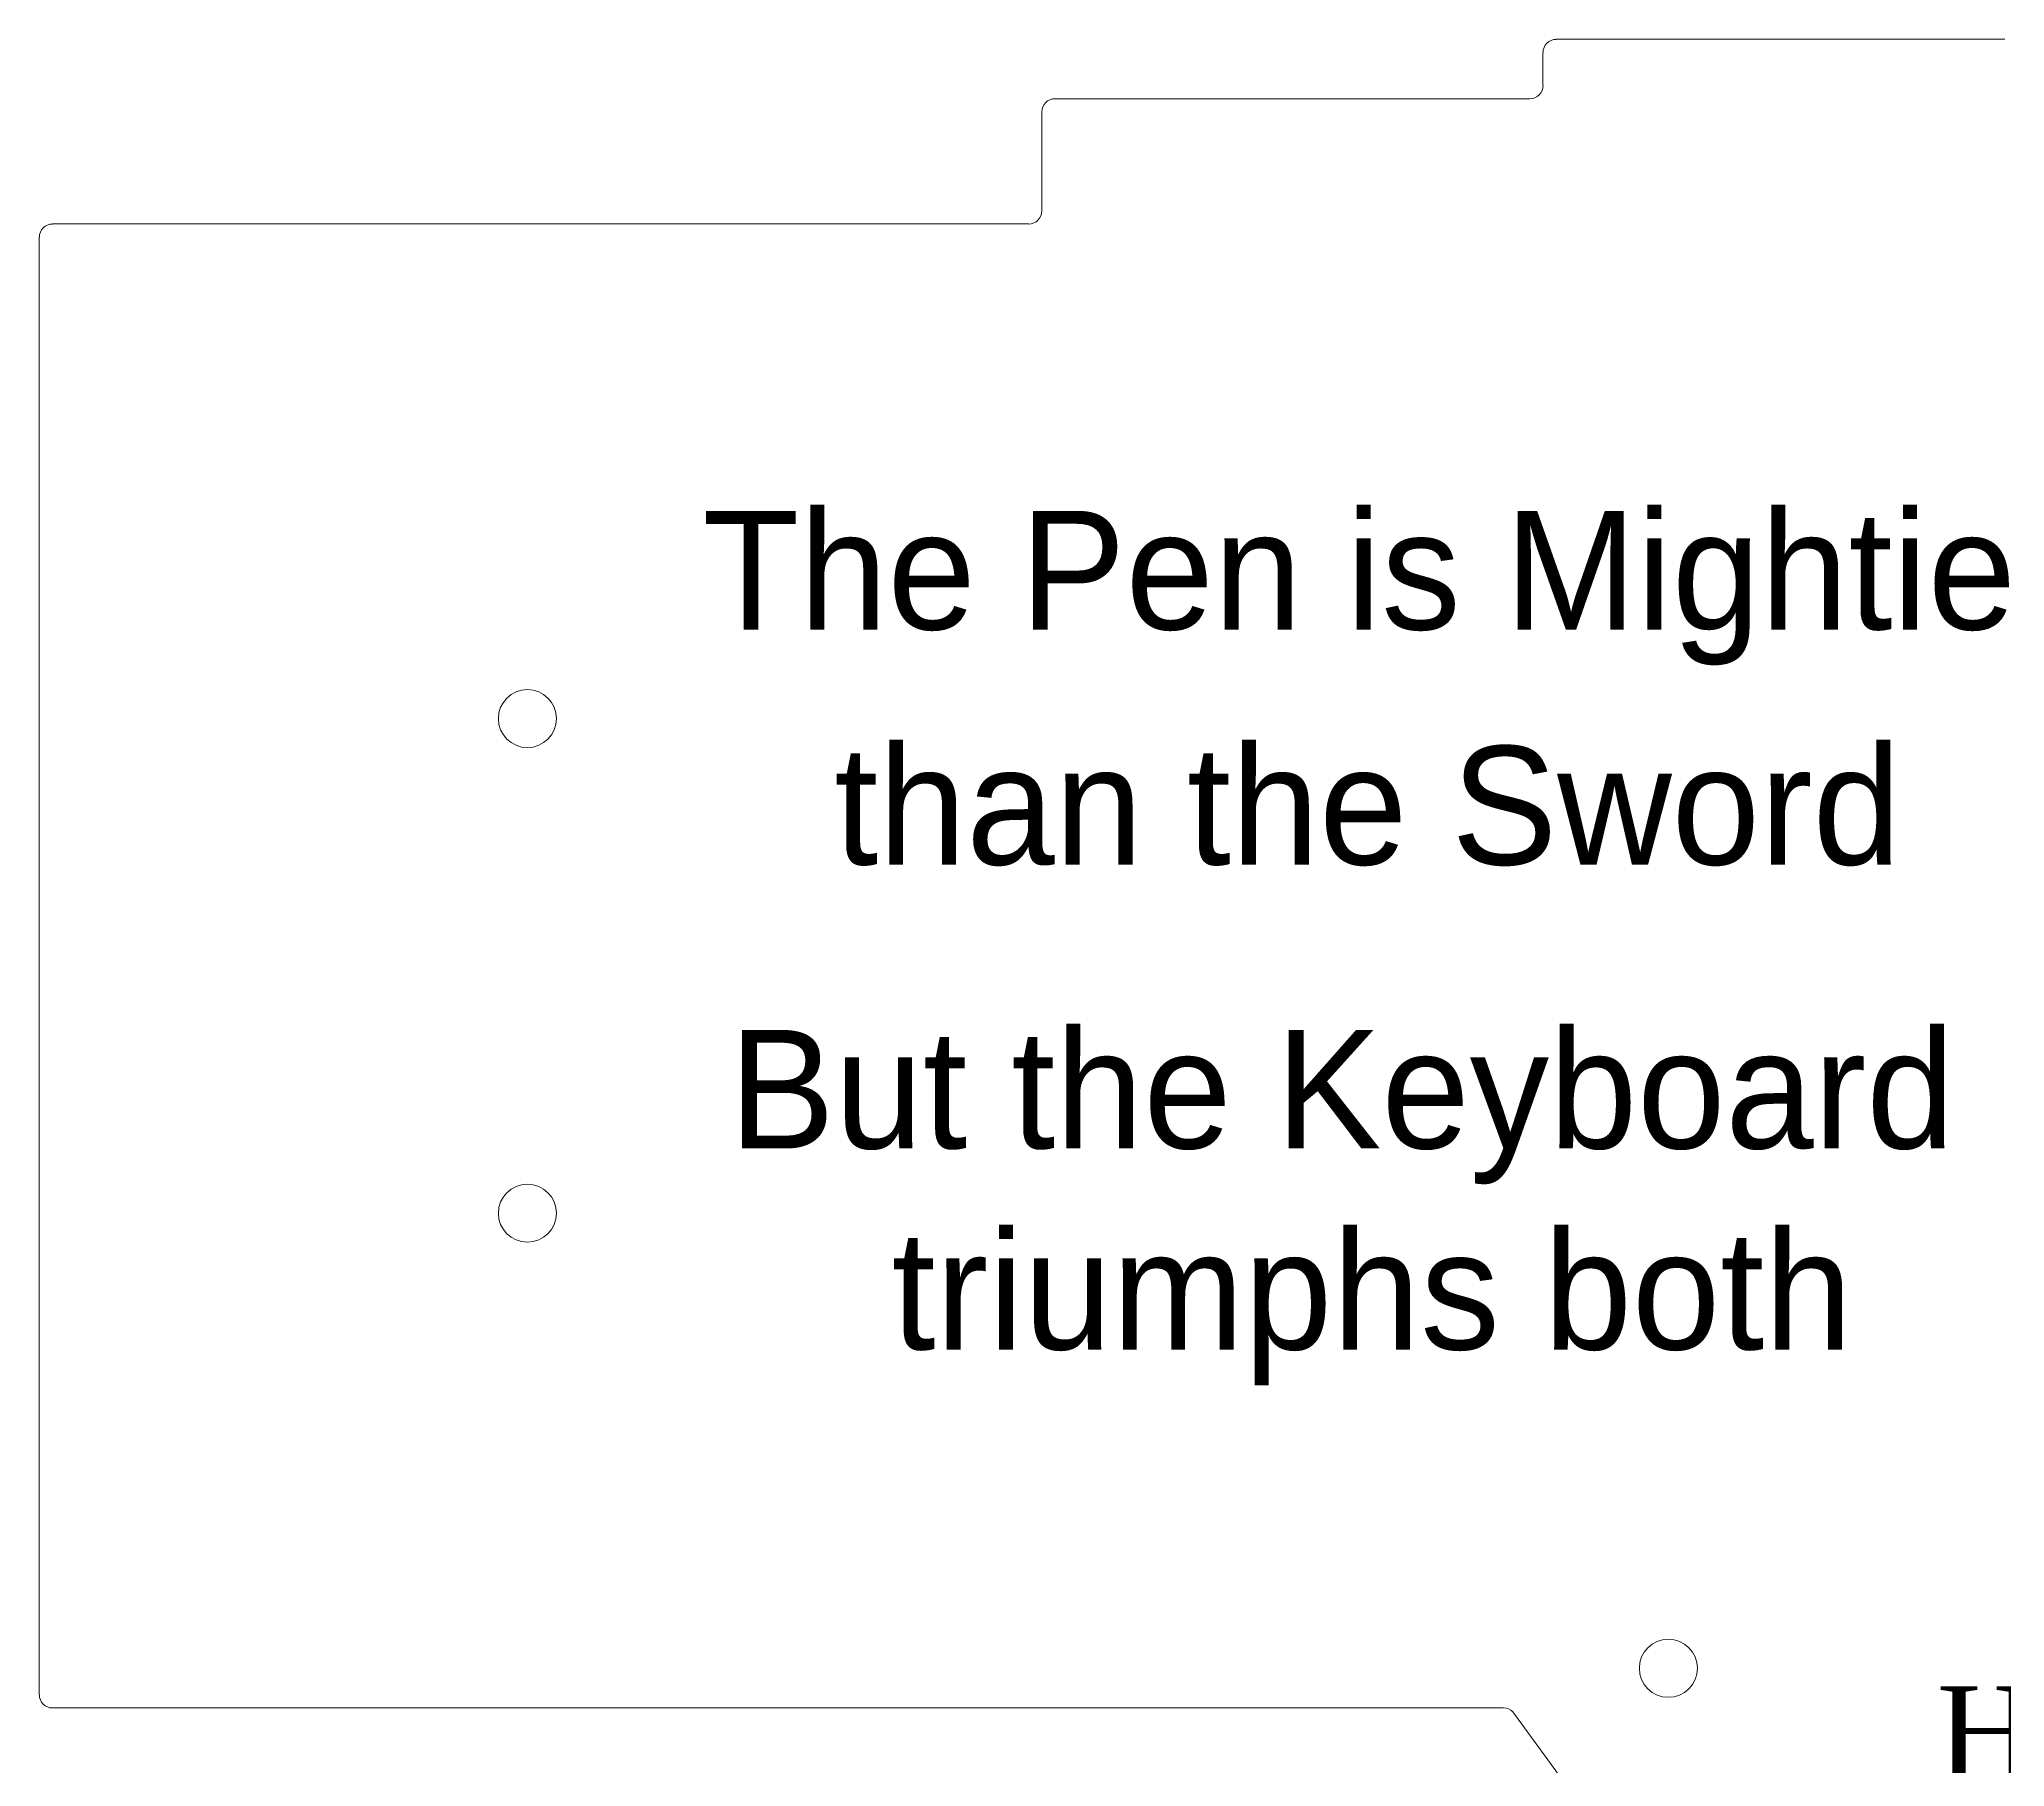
# Model space of a CAD drawing. Header units: millimetres. Extents: x -142 to 140, y -60 to 99.
# Drawn here: x -139 to -64.5, y 33.1 to 98.5 of the extents above; entities that cross this region are included whole.
import ezdxf

# ---------------------------------------------------------------- set-up
doc = ezdxf.new("R2010")
doc.units = ezdxf.units.MM
doc.header["$MEASUREMENT"] = 0
doc.layers.add('カット1(R255G0B0)', color=7, linetype='Continuous', lineweight=0)

# ---------------------------------------------------------------- blocks, each defined once
blk = doc.blocks.new('Block_1')
at = {"layer": 'カット1(R255G0B0)', "color": 5, "lineweight": 0, "true_color": 0x0000ff}
for points in [[(-81.473, 98.532), (-81.749, 98.532), (-81.973, 98.308), (-81.973, 98.032), (-81.973, 98.032), (-81.973, 98.032), (-81.973, 98.032)], [(-82.473, 96.282), (-82.197, 96.282), (-81.973, 96.505), (-81.973, 96.782), (-81.973, 96.782), (-81.973, 96.782), (-81.973, 96.782)], [(-101.473, 91.532), (-101.197, 91.532), (-100.973, 91.755), (-100.973, 92.032), (-100.973, 92.032), (-100.973, 92.032), (-100.973, 92.032)], [(-138.473, 91.532), (-138.749, 91.532), (-138.973, 91.308), (-138.973, 91.032), (-138.973, 91.032), (-138.973, 91.032), (-138.973, 91.032)], [(-138.973, 35.782), (-138.973, 35.506), (-138.749, 35.282), (-138.473, 35.282), (-138.473, 35.282), (-138.473, 35.282), (-138.473, 35.282)]]:
    blk.add_open_spline(points, degree=3, knots=[0, 0, 0, 0, 1, 1, 1, 2, 2, 2, 2], dxfattribs=at)
for points in [[(-64.474, 98.534), (-64.474, 98.534), (-81.475, 98.534), (-81.475, 98.534)], [(-81.975, 98.033), (-81.975, 98.033), (-81.975, 96.784), (-81.975, 96.784)], [(-100.473, 96.282), (-100.749, 96.282), (-100.973, 96.058), (-100.973, 95.782)], [(-82.475, 96.283), (-82.475, 96.283), (-100.474, 96.283), (-100.474, 96.283)], [(-100.974, 95.783), (-100.974, 95.783), (-100.974, 92.034), (-100.974, 92.034)], [(-138.975, 91.033), (-138.975, 91.033), (-138.975, 35.783), (-138.975, 35.783)], [(-101.474, 91.533), (-101.474, 91.533), (-138.475, 91.533), (-138.475, 91.533)], [(-83.473, 35.283), (-83.473, 35.283), (-138.475, 35.283), (-138.475, 35.283)], [(-83.12, 35.135), (-83.213, 35.229), (-83.341, 35.282), (-83.473, 35.282)], [(-83.12, 35.138), (-83.12, 35.138), (-72.577, 20.68), (-72.577, 20.68)]]:
    blk.add_open_spline(points, degree=3, dxfattribs=at)
blk = doc.blocks.new('Block_0')
at = {"layer": 'カット1(R255G0B0)', "color": 1, "lineweight": 0, "true_color": 0xff0000}
for centre in [(-120.473, 72.785), (-120.473, 54.035), (-77.223, 36.785)]:
    blk.add_circle(centre, 1.1, dxfattribs=at)
at = {"layer": 'カット1(R255G0B0)'}
blk.add_blockref('Block_1', (0, 0), dxfattribs=at)
at = {"layer": 'カット1(R255G0B0)', "char_height": 0.2, "attachment_point": 7}
for s, insert in [('\\C18;\\c0;\\FCopperplate Gothic Light|b0|i0|c1;\\H4.495800;\\W1.000000;The Pen is Mightier', (-113.836, 74.804)), ('\\C18;\\c0;\\FCopperplate Gothic Light|b0|i0|c1;\\H4.495800;\\W1.000000;than the Sword', (-108.846, 67.184)), ('\\C18;\\c0;\\FCopperplate Gothic Light|b0|i0|c1;\\H4.495800;\\W1.000000;But the Keyboard', (-112.829, 55.133)), ('\\C18;\\c0;\\FCopperplate Gothic Light|b0|i0|c1;\\H4.495800;\\W1.000000;triumphs both', (-106.668, 47.513)), ('\\C18;\\c0;\\FGeorgia|b0|i0|c1;\\H3.496733;\\W1.000000;Hillary Chan', (-67.05, 31.455))]:
    blk.add_mtext(s, dxfattribs=dict(at, insert=insert))

msp = doc.modelspace()

# ---------------------------------------------------------------- block references
at = {"layer": 'カット1(R255G0B0)'}
msp.add_blockref('Block_0', (0, 0), dxfattribs=at)

doc.saveas('drawing.dxf')
